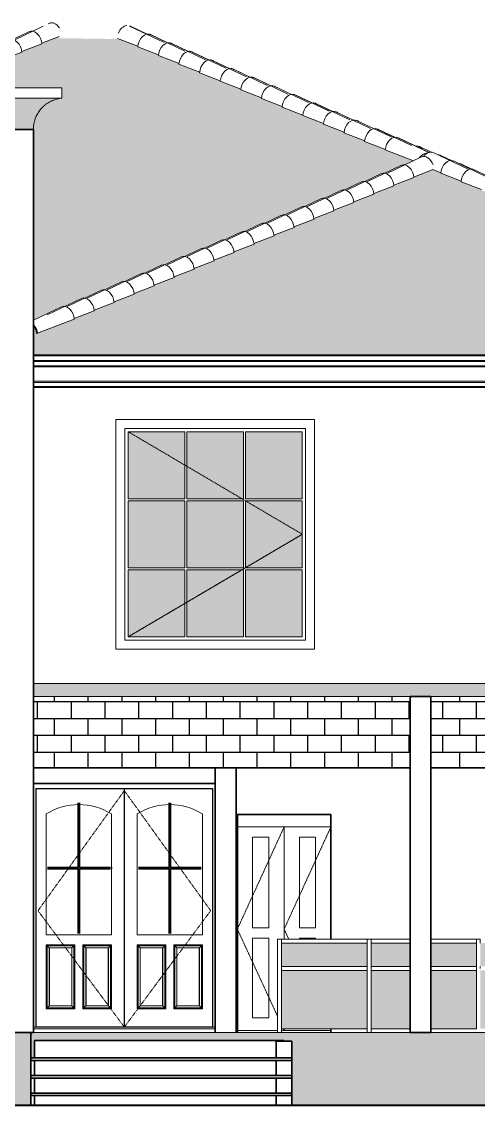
# Model space of a CAD drawing. Header units: inches. Extents: x 8351 to 42256, y 21052 to 33437.
# Drawn here: x 26492.3 to 26668, y 25233.8 to 25651.2 of the extents above; entities that cross this region are included whole.
import ezdxf

# ---------------------------------------------------------------- set-up
doc = ezdxf.new("R2010")
doc.units = ezdxf.units.IN
doc.header["$MEASUREMENT"] = 0
doc.linetypes.add('Dash 1_16_', pattern=[0.125, 0.0625, -0.0625])
for name, color, linetype, lineweight in [('A-COLS', 52, 'Continuous', 9), ('A-DOOR', 10, 'Continuous', 13), ('A-DOOR-FRAM', 31, 'Continuous', 20), ('A-FLOR', 192, 'Continuous', 13), ('A-GENM', 13, 'Continuous', 9), ('A-GLAZ', 160, 'Continuous', 13), ('A-GLAZ-CURT', 7, 'Continuous', 9), ('A-GLAZ-CWMG', 7, 'Continuous', 9), ('A-ROOF', 7, 'Continuous', 9), ('A-ROOF-OTLN', 7, 'Continuous', 9), ('A-WALL', 7, 'Continuous', 35), ('Q-CASE', 31, 'Continuous', 9)]:
    doc.layers.add(name, color=color, linetype=linetype, lineweight=lineweight)
pattern_1 = [(0, (25783.366, 22132.802), (0, 6.5), []), (90, (25783.366, 22132.802), (-13, 8e-16), [6.5, -6.5]), (90, (25789.866, 22132.802), (-13, 8e-16), [-6.5, 6.5])]
pattern_2 = [(0, (25783.366, 22132.802), (10.2, 4.8), [2.4, -2, 2.8, -1.2, 3.6, -1.6]), (0, (25785.766, 22133.002), (10.2, 4.8), [2, -7.6, 1.6, -2.4]), (0, (25790.566, 22132.502), (10.2, 4.8), [1.2, -12.4]), (90, (25783.366, 22132.802), (-3.4, 4.8), [4.6, -14.6]), (90, (25785.766, 22132.802), (-3.4, 4.8), [4.5, -14.7]), (90, (25787.766, 22132.802), (-3.4, 4.8), [4.2, -15]), (90, (25790.566, 22132.502), (-3.4, 4.8), [4.6, -14.6]), (90, (25791.766, 22132.502), (-3.4, 4.8), [4.6, -14.6]), (90, (25795.366, 22132.802), (-3.4, 4.8), [4.4, -14.8])]

# ---------------------------------------------------------------- blocks, each defined once
blk = doc.blocks.new('Door-Bifold_2-Panel_Classic_SlimFold_Dunbarton - 2_ - 0_ x 6_ - 8_-183969-West')
at = {"layer": 'A-DOOR', "linetype": 'Dash 1_16_', "lineweight": 9}
for p, q in [((-49.47, 79.25), (-67.47, 39.88)), ((-31.47, 79.25), (-49.47, 39.88)), ((-67.47, 39.88), (-51.97, 6.29)), ((-49.47, 39.88), (-47.68, 36)), ((-49.76, 1.5), (-49.47, 0.87)), ((-31.76, 1.5), (-31.47, 0.87))]:
    blk.add_line(p, q, dxfattribs=at)
at = {"layer": 'A-DOOR'}
for p, q in [((-49.47, 79.25), (-67.47, 79.25)), ((-61.59, 40.38), (-61.59, 75.25)), ((-61.59, 75.25), (-55.34, 75.25)), ((-55.34, 75.25), (-55.34, 40.38)), ((-31.47, 79.25), (-49.47, 79.25)), ((-49.47, 79.25), (-49.47, 36)), ((-49.47, 36), (-49.47, 79.25)), ((-43.59, 40.38), (-43.59, 75.25)), ((-43.59, 75.25), (-37.34, 75.25)), ((-37.34, 75.25), (-37.34, 40.38)), ((-55.34, 40.38), (-61.59, 40.38)), ((-37.34, 40.38), (-43.59, 40.38)), ((-61.59, 5.75), (-61.59, 36.38)), ((-61.59, 36.38), (-55.34, 36.38)), ((-55.34, 36.38), (-55.34, 5.75)), ((-43.59, 36), (-43.59, 36.38)), ((-43.59, 36.38), (-37.34, 36.38)), ((-37.34, 36.38), (-37.34, 36)), ((-55.34, 5.75), (-61.59, 5.75)), ((-67.47, 0.87), (-51.97, 0.87)), ((-50.47, 0.87), (-49.47, 0.87)), ((-49.47, 1.5), (-49.47, 0.87)), ((-49.47, 0.87), (-49.47, 1.5)), ((-49.47, 0.87), (-31.47, 0.87))]:
    blk.add_line(p, q, dxfattribs=at)
blk = doc.blocks.new('Casement 3x3 with Trim - 36_ x 48_ 6-168443-West')
at = {"layer": 'A-GLAZ', "lineweight": 9}
for p, q in [((110.28, 236.25), (33.78, 236.25)), ((33.78, 236.25), (33.78, 147.75)), ((110.28, 147.75), (110.28, 236.25)), ((37.28, 151.25), (37.28, 232.75)), ((37.28, 232.75), (106.78, 232.75)), ((38.53, 205.67), (38.53, 231.5)), ((38.53, 231.5), (60.36, 231.5)), ((60.36, 231.5), (60.36, 205.67)), ((61.11, 205.67), (61.11, 231.5)), ((61.11, 231.5), (82.95, 231.5)), ((82.95, 231.5), (82.95, 205.67)), ((83.7, 205.67), (83.7, 231.5)), ((83.7, 231.5), (105.53, 231.5)), ((105.53, 231.5), (105.53, 205.67)), ((106.78, 232.75), (106.78, 151.25)), ((60.36, 205.67), (38.53, 205.67)), ((38.53, 179.08), (38.53, 204.92)), ((38.53, 204.92), (60.36, 204.92)), ((60.36, 204.92), (60.36, 179.08)), ((82.95, 205.67), (61.11, 205.67)), ((61.11, 179.08), (61.11, 204.92)), ((61.11, 204.92), (82.95, 204.92)), ((82.95, 204.92), (82.95, 179.08)), ((105.53, 205.67), (83.7, 205.67)), ((83.7, 179.08), (83.7, 204.92)), ((83.7, 204.92), (105.53, 204.92)), ((105.53, 204.92), (105.53, 179.08)), ((60.36, 179.08), (38.53, 179.08)), ((38.53, 152.5), (38.53, 178.33)), ((38.53, 178.33), (60.36, 178.33)), ((60.36, 178.33), (60.36, 152.5)), ((82.95, 179.08), (61.11, 179.08)), ((61.11, 152.5), (61.11, 178.33)), ((61.11, 178.33), (82.95, 178.33)), ((82.95, 178.33), (82.95, 152.5)), ((105.53, 179.08), (83.7, 179.08)), ((83.7, 152.5), (83.7, 178.33)), ((83.7, 178.33), (105.53, 178.33)), ((105.53, 178.33), (105.53, 152.5)), ((106.78, 151.25), (37.28, 151.25)), ((60.36, 152.5), (38.53, 152.5)), ((82.95, 152.5), (61.11, 152.5)), ((105.53, 152.5), (83.7, 152.5)), ((33.78, 147.75), (110.28, 147.75))]:
    blk.add_line(p, q, dxfattribs=at)
at = {"layer": 'A-GLAZ', "linetype": 'Dash 1_16_', "lineweight": 9}
for p, q in [((105.53, 192), (38.53, 231.5)), ((105.53, 192), (38.53, 231.5)), ((38.53, 152.5), (105.53, 192)), ((105.53, 192), (38.53, 152.5))]:
    blk.add_line(p, q, dxfattribs=at)
blk = doc.blocks.new('System Panel - Glazed-V2-West')
at = {"layer": 'A-GLAZ-CURT'}
for p, q in [((-0.97, 24), (-15.97, 24)), ((-15.97, 24), (-15.97, 1.5)), ((24.53, 24), (7.03, 24)), ((24.53, 1.5), (24.53, 24)), ((-15.97, 1.5), (-0.97, 1.5)), ((7.03, 1.5), (24.53, 1.5))]:
    blk.add_line(p, q, dxfattribs=at)
blk = doc.blocks.new('System Panel - Glazed-177355-West')
at = {"layer": 'A-GLAZ-CURT'}
for p, q in [((-17.47, 24), (-50.47, 24)), ((-50.47, 24), (-50.47, 1.5)), ((-17.47, 1.5), (-17.47, 24)), ((-50.47, 1.5), (-17.47, 1.5))]:
    blk.add_line(p, q, dxfattribs=at)
blk = doc.blocks.new('System Panel - Glazed-V4-West')
at = {"layer": 'A-GLAZ-CURT'}
for p, q in [((-0.97, 34.5), (-15.97, 34.5)), ((-15.97, 34.5), (-15.97, 25.5)), ((24.53, 34.5), (7.03, 34.5)), ((24.53, 25.5), (24.53, 34.5)), ((-15.97, 25.5), (-0.97, 25.5)), ((7.03, 25.5), (24.53, 25.5))]:
    blk.add_line(p, q, dxfattribs=at)
blk = doc.blocks.new('System Panel - Glazed-177615-West')
at = {"layer": 'A-GLAZ-CURT'}
for p, q in [((-17.47, 34.5), (-50.47, 34.5)), ((-50.47, 34.5), (-50.47, 25.5)), ((-17.47, 25.5), (-17.47, 34.5)), ((-50.47, 25.5), (-17.47, 25.5))]:
    blk.add_line(p, q, dxfattribs=at)
blk = doc.blocks.new('Rectangular Mullion - 1_5_ x 2_5_ rectangular-177610-West')
at = {"layer": 'A-GLAZ-CWMG'}
for p, q in [((-50.47, 34.5), (-50.47, 36)), ((-17.47, 36), (-50.47, 36)), ((-17.47, 36), (-17.47, 34.5))]:
    blk.add_line(p, q, dxfattribs=at)
blk = doc.blocks.new('Rectangular Mullion - 1_5_ x 2_5_ rectangular-177537-West')
at = {"layer": 'A-GLAZ-CWMG'}
for p, q in [((-51.97, 24.75), (-51.97, 0)), ((-50.47, 24.75), (-50.47, 24)), ((-50.47, 1.5), (-50.47, 0))]:
    blk.add_line(p, q, dxfattribs=at)
blk = doc.blocks.new('Rectangular Mullion - 1_5_ x 2_5_ rectangular-V6-West')
at = {"layer": 'A-GLAZ-CWMG'}
for p, q in [((-15.97, 34.5), (-15.97, 36)), ((-0.97, 36), (-15.97, 36)), ((24.53, 36), (7.03, 36)), ((24.53, 36), (24.53, 34.5))]:
    blk.add_line(p, q, dxfattribs=at)
blk = doc.blocks.new('Rectangular Mullion - 1_5_ x 2_5_ rectangular-177540-West')
at = {"layer": 'A-GLAZ-CWMG'}
for p, q in [((-51.97, 36), (-50.47, 36)), ((-51.97, 36), (-51.97, 24.75)), ((-50.47, 36), (-50.47, 34.5)), ((-50.47, 25.5), (-50.47, 24.75))]:
    blk.add_line(p, q, dxfattribs=at)
blk = doc.blocks.new('Rectangular Mullion - 1_5_ x 2_5_ rectangular-177347-West')
at = {"layer": 'A-GLAZ-CWMG'}
for p, q in [((110.03, 24), (110.03, 25.5)), ((150.53, 25.5), (150.53, 24))]:
    blk.add_line(p, q, dxfattribs=at)
blk = doc.blocks.new('Rectangular Mullion - 1_5_ x 2_5_ rectangular-177348-West')
at = {"layer": 'A-GLAZ-CWMG'}
for p, q in [((-50.47, 24), (-50.47, 25.5)), ((-17.47, 25.5), (-17.47, 24))]:
    blk.add_line(p, q, dxfattribs=at)
blk = doc.blocks.new('Rectangular Mullion - 1_5_ x 2_5_ rectangular-177524-West')
at = {"layer": 'A-GLAZ-CWMG'}
for p, q in [((-17.47, 24.75), (-17.47, 24)), ((-15.97, 24.75), (-15.97, 24)), ((-17.47, 1.5), (-17.47, 0)), ((-15.97, 1.5), (-15.97, 0))]:
    blk.add_line(p, q, dxfattribs=at)
blk = doc.blocks.new('Rectangular Mullion - 1_5_ x 2_5_ rectangular-177525-West')
at = {"layer": 'A-GLAZ-CWMG'}
for p, q in [((108.53, 36), (110.03, 36)), ((108.53, 36), (108.53, 34.5)), ((110.03, 36), (110.03, 34.5)), ((108.53, 25.5), (108.53, 24.75)), ((110.03, 25.5), (110.03, 24.75))]:
    blk.add_line(p, q, dxfattribs=at)
blk = doc.blocks.new('RoofCap_Boral_HighProfileClayTiles - Type as Specified in 07 32 00-195525-West')
at = {"layer": 'A-GENM'}
for p, q in [((-108.9, 387.83), (-102.22, 384.64)), ((-100.93, 384.51), (-94.27, 381.33)), ((-92.97, 381.2), (-86.33, 378.02)), ((-85.01, 377.88), (-78.39, 374.72)), ((-77.04, 374.56), (-70.45, 371.41)), ((-69.08, 371.24), (-62.51, 368.1)), ((-61.12, 367.92), (-54.57, 364.79)), ((-53.16, 364.61), (-46.62, 361.48)), ((-45.19, 361.29), (-38.68, 358.18)), ((-37.23, 357.97), (-30.74, 354.87)), ((-29.27, 354.65), (-22.8, 351.56)), ((-21.3, 351.33), (-14.86, 348.25)), ((-13.34, 348.02), (-6.91, 344.95)), ((-5.38, 344.7), (6.32, 339.11)), ((2.59, 341.38), (7.16, 339.19)), ((10.55, 338.06), (15, 335.94)), ((18.51, 334.74), (22.83, 332.68))]:
    blk.add_line(p, q, dxfattribs=at)
for centre, start_param, end_param in [((-102.66, 380.63), 6.08981, 6.637266), ((-94.7, 377.31), 6.088624, 6.621325), ((-86.73, 374), 6.087438, 6.605384), ((-78.77, 370.68), 6.086253, 6.589443), ((-70.81, 367.36), 6.085067, 6.573502), ((-62.84, 364.04), 6.083881, 6.554907), ((-54.88, 360.72), 6.082695, 6.537222), ((-46.92, 357.41), 6.081509, 6.525678), ((-38.96, 354.09), 6.080324, 6.509737), ((-30.99, 350.77), 6.079138, 6.493796), ((-23.03, 347.45), 6.077952, 6.477855), ((-15.07, 344.13), 6.077136, 6.433199), ((-7.1, 340.82), 6.07558, 6.43645), ((0.86, 337.5), 5.752114, 6.70109), ((8.82, 334.18), 5.912608, 6.580261), ((16.79, 330.86), 5.906738, 6.586629)]:
    blk.add_ellipse(centre, major_axis=(1.63, 3.92), ratio=0.67828, start_param=start_param, end_param=end_param, dxfattribs=at)
blk = doc.blocks.new('RoofCap_Boral_HighProfileClayTiles - Type as Specified in 07 32 00-195781-West')
at = {"layer": 'A-GENM'}
for p, q in [((-95.66, 381.45), (-108.92, 387.79)), ((-87.72, 378.14), (-100.98, 384.48)), ((-105.78, 379.98), (-113.56, 382.98)), ((-79.78, 374.83), (-93.04, 381.17)), ((-97.84, 376.67), (-105.82, 379.75)), ((-89.9, 373.36), (-97.88, 376.44)), ((-71.84, 371.53), (-85.1, 377.86)), ((-81.96, 370.05), (-89.94, 373.14)), ((-63.9, 368.22), (-77.16, 374.55)), ((-74.02, 366.74), (-82, 369.83)), ((-55.96, 364.91), (-69.22, 371.25)), ((-48.02, 361.6), (-61.28, 367.94)), ((-66.08, 363.43), (-74.06, 366.52)), ((-58.14, 360.13), (-66.12, 363.21)), ((-40.08, 358.29), (-53.34, 364.63)), ((-50.2, 356.82), (-58.18, 359.9)), ((-32.14, 354.98), (-45.4, 361.32)), ((-42.26, 353.51), (-50.24, 356.59)), ((-24.2, 351.68), (-37.46, 358.01)), ((-34.32, 350.2), (-42.3, 353.29)), ((-16.26, 348.37), (-29.52, 354.7)), ((-8.32, 345.06), (-21.58, 351.4)), ((-26.38, 346.89), (-34.36, 349.98)), ((-18.44, 343.58), (-26.42, 346.67)), ((-0.38, 341.75), (-13.64, 348.09)), ((-10.5, 340.28), (-18.48, 343.36)), ((6.23, 339.08), (-5.7, 344.78)), ((0.33, 335.85), (-10.54, 340.05))]:
    blk.add_line(p, q, dxfattribs=at)
for centre, start_param, end_param in [((-110.64, 383.91), 0.354607, 1.553605), ((-102.7, 380.6), 6.215489, 8.338159), ((-94.76, 377.29), 6.215489, 8.338159), ((-86.82, 373.98), 6.215489, 8.338159), ((-78.88, 370.67), 6.215489, 8.338159), ((-70.94, 367.36), 6.215489, 8.338159), ((-63, 364.06), 6.215489, 8.338159), ((-55.06, 360.75), 6.215489, 8.338159), ((-47.12, 357.44), 6.215489, 8.338159), ((-39.18, 354.13), 6.215489, 8.338159), ((-31.24, 350.82), 6.215489, 8.338159), ((-23.3, 347.51), 6.215489, 8.338159), ((-15.36, 344.21), 6.215489, 8.338159), ((-7.42, 340.9), 6.215489, 8.338159)]:
    blk.add_ellipse(centre, major_axis=(1.63, 3.92), ratio=0.67828, start_param=start_param, end_param=end_param, dxfattribs=at)
blk = doc.blocks.new('RoofCap_Boral_HighProfileClayTiles - Type as Specified in 07 32 00-196669-West')
at = {"layer": 'A-GENM'}
for p, q in [((-139.83, 388.87), (-140.2, 388.69)), ((-147.53, 385.65), (-160.8, 379.32)), ((-142.18, 387.74), (-153.09, 382.53)), ((-142.69, 380.93), (-150.44, 377.93)), ((-135.99, 383.75), (-142.73, 381.14)), ((-150.4, 377.71), (-158.15, 374.72))]:
    blk.add_line(p, q, dxfattribs=at)
for centre, start_param in [((-138.1, 384.98), 4.982069), ((-145.81, 381.77), 4.228212), ((-153.52, 378.56), 4.228212)]:
    blk.add_ellipse(centre, major_axis=(-1.63, 3.92), ratio=0.67828, start_param=start_param, end_param=6.350888, dxfattribs=at)
blk = doc.blocks.new('ExtDbl _9_ - 1510 x 2110mm-190861-West')
at = {"layer": 'A-DOOR', "lineweight": 9}
for p, q in [((-111.03, 93.97), (-144.94, 93.97)), ((-144.94, 93.97), (-144.94, 2.3)), ((-111.03, 2.3), (-111.03, 93.97)), ((-77, 93.97), (-110.91, 93.97)), ((-110.91, 93.97), (-110.91, 2.3)), ((-77, 2.3), (-77, 93.97)), ((-128.87, 63.79), (-128.87, 88.57)), ((-128.48, 38.21), (-128.48, 88.58)), ((-128.08, 88.57), (-128.08, 63.79)), ((-93.85, 63.79), (-93.85, 88.58)), ((-93.46, 88.58), (-93.46, 38.21)), ((-93.07, 88.58), (-93.07, 63.79)), ((-141, 37.74), (-141, 84.28)), ((-115.95, 84.28), (-115.95, 37.74)), ((-105.99, 37.74), (-105.99, 84.28)), ((-80.93, 84.28), (-80.93, 37.74)), ((-140.53, 63.79), (-128.87, 63.79)), ((-115.48, 63.39), (-140.53, 63.39)), ((-115.48, 63.39), (-140.53, 63.39)), ((-128.87, 63), (-140.53, 63)), ((-128.87, 38.21), (-128.87, 63)), ((-128.08, 63.79), (-116.42, 63.79)), ((-128.08, 63), (-128.08, 38.21)), ((-116.42, 63), (-128.08, 63)), ((-105.52, 63.79), (-93.85, 63.79)), ((-105.52, 63.39), (-81.41, 63.39)), ((-93.85, 63), (-105.52, 63)), ((-93.85, 38.21), (-93.85, 63)), ((-93.07, 63.79), (-81.41, 63.79)), ((-93.07, 63), (-93.07, 38.21)), ((-81.41, 63), (-93.07, 63)), ((-115.95, 37.74), (-141, 37.74)), ((-80.93, 37.74), (-105.99, 37.74)), ((-141, 33.8), (-141, 9.19)), ((-130.05, 33.8), (-141, 33.8)), ((-141, 9.19), (-141, 33.8)), ((-141, 33.8), (-130.05, 33.8)), ((-141, 33.8), (-140.89, 33.68)), ((-140.89, 33.68), (-130.17, 33.68)), ((-140.89, 9.31), (-140.89, 33.68)), ((-140.69, 33.48), (-139.9, 32.7)), ((-140.69, 33.48), (-140.69, 9.51)), ((-130.37, 33.48), (-140.69, 33.48)), ((-130.37, 33.48), (-131.15, 32.7)), ((-130.37, 9.51), (-130.37, 33.48)), ((-130.05, 33.8), (-130.17, 33.68)), ((-130.17, 33.68), (-130.17, 9.31)), ((-130.05, 9.19), (-130.05, 33.8)), ((-130.05, 33.8), (-130.05, 9.19)), ((-126.9, 33.8), (-126.9, 9.19)), ((-115.95, 33.8), (-126.9, 33.8)), ((-126.9, 9.19), (-126.9, 33.8)), ((-126.9, 33.8), (-115.95, 33.8)), ((-126.9, 33.8), (-126.78, 33.68)), ((-126.78, 33.68), (-116.07, 33.68)), ((-126.78, 9.31), (-126.78, 33.68)), ((-126.59, 33.48), (-125.8, 32.7)), ((-126.59, 33.48), (-126.59, 9.51)), ((-116.26, 33.48), (-126.59, 33.48)), ((-116.26, 33.48), (-117.05, 32.7)), ((-116.26, 9.51), (-116.26, 33.48)), ((-115.95, 33.8), (-116.07, 33.68)), ((-116.07, 33.68), (-116.07, 9.31)), ((-115.95, 9.19), (-115.95, 33.8)), ((-115.95, 33.8), (-115.95, 9.19)), ((-105.99, 33.8), (-105.99, 9.19)), ((-95.04, 33.8), (-105.99, 33.8)), ((-105.99, 9.19), (-105.99, 33.8)), ((-105.99, 33.8), (-95.04, 33.8)), ((-105.99, 33.8), (-105.87, 33.68)), ((-105.87, 33.68), (-95.15, 33.68)), ((-105.87, 9.31), (-105.87, 33.68)), ((-105.67, 33.48), (-104.89, 32.7)), ((-105.67, 33.48), (-105.67, 9.51)), ((-95.35, 33.48), (-105.67, 33.48)), ((-95.35, 33.48), (-96.14, 32.7)), ((-95.35, 9.51), (-95.35, 33.48)), ((-95.04, 33.8), (-95.15, 33.68)), ((-95.15, 33.68), (-95.15, 9.31)), ((-95.04, 9.19), (-95.04, 33.8)), ((-95.04, 33.8), (-95.04, 9.19)), ((-91.89, 9.19), (-91.89, 33.8)), ((-91.89, 33.8), (-80.93, 33.8)), ((-91.89, 9.19), (-91.89, 33.8)), ((-91.89, 33.8), (-80.93, 33.8)), ((-91.89, 33.8), (-91.77, 33.68)), ((-91.77, 33.68), (-81.05, 33.68)), ((-91.77, 9.31), (-91.77, 33.68)), ((-91.57, 33.48), (-90.78, 32.7)), ((-91.57, 33.48), (-91.57, 9.51)), ((-81.25, 33.48), (-91.57, 33.48)), ((-81.25, 33.48), (-82.04, 32.7)), ((-81.25, 9.51), (-81.25, 33.48)), ((-80.93, 33.8), (-81.05, 33.68)), ((-81.05, 33.68), (-81.05, 9.31)), ((-80.93, 33.8), (-80.93, 9.19)), ((-80.93, 33.8), (-80.93, 9.19)), ((-139.9, 32.7), (-131.15, 32.7)), ((-139.9, 10.3), (-139.9, 32.7)), ((-131.23, 32.62), (-139.82, 32.62)), ((-139.82, 32.62), (-139.82, 10.37)), ((-131.23, 10.37), (-131.23, 32.62)), ((-131.15, 32.7), (-131.15, 10.3)), ((-125.8, 32.7), (-117.05, 32.7)), ((-125.8, 10.3), (-125.8, 32.7)), ((-117.13, 32.62), (-125.72, 32.62)), ((-125.72, 32.62), (-125.72, 10.37)), ((-117.13, 10.37), (-117.13, 32.62)), ((-117.05, 32.7), (-117.05, 10.3)), ((-104.89, 32.7), (-96.14, 32.7)), ((-104.89, 10.3), (-104.89, 32.7)), ((-96.22, 32.62), (-104.81, 32.62)), ((-104.81, 32.62), (-104.81, 10.37)), ((-96.22, 10.37), (-96.22, 32.62)), ((-96.14, 32.7), (-96.14, 10.3)), ((-90.78, 32.7), (-82.04, 32.7)), ((-90.78, 10.3), (-90.78, 32.7)), ((-82.11, 32.62), (-90.7, 32.62)), ((-90.7, 32.62), (-90.7, 10.37)), ((-82.11, 10.37), (-82.11, 32.62)), ((-82.04, 32.7), (-82.04, 10.3)), ((-141, 9.19), (-140.89, 9.31)), ((-141, 9.19), (-130.05, 9.19)), ((-130.05, 9.19), (-141, 9.19)), ((-140.89, 9.31), (-130.17, 9.31)), ((-140.69, 9.51), (-139.9, 10.3)), ((-140.69, 9.51), (-130.37, 9.51)), ((-139.9, 10.3), (-131.15, 10.3)), ((-139.82, 10.37), (-131.23, 10.37)), ((-131.15, 10.3), (-130.37, 9.51)), ((-130.17, 9.31), (-130.05, 9.19)), ((-126.9, 9.19), (-126.78, 9.31)), ((-126.9, 9.19), (-115.95, 9.19)), ((-115.95, 9.19), (-126.9, 9.19)), ((-126.78, 9.31), (-116.07, 9.31)), ((-126.59, 9.51), (-125.8, 10.3)), ((-126.59, 9.51), (-116.26, 9.51)), ((-125.8, 10.3), (-117.05, 10.3)), ((-125.72, 10.37), (-117.13, 10.37)), ((-117.05, 10.3), (-116.26, 9.51)), ((-116.07, 9.31), (-115.95, 9.19)), ((-105.99, 9.19), (-105.87, 9.31)), ((-105.99, 9.19), (-95.04, 9.19)), ((-95.04, 9.19), (-105.99, 9.19)), ((-105.87, 9.31), (-95.15, 9.31)), ((-105.67, 9.51), (-104.89, 10.3)), ((-105.67, 9.51), (-95.35, 9.51)), ((-104.89, 10.3), (-96.14, 10.3)), ((-104.81, 10.37), (-96.22, 10.37)), ((-96.14, 10.3), (-95.35, 9.51)), ((-95.15, 9.31), (-95.04, 9.19)), ((-91.89, 9.19), (-91.77, 9.31)), ((-80.93, 9.19), (-91.89, 9.19)), ((-80.93, 9.19), (-91.89, 9.19)), ((-91.77, 9.31), (-81.05, 9.31)), ((-91.57, 9.51), (-90.78, 10.3)), ((-91.57, 9.51), (-81.25, 9.51)), ((-90.78, 10.3), (-82.04, 10.3)), ((-90.7, 10.37), (-82.11, 10.37)), ((-82.04, 10.3), (-81.25, 9.51)), ((-81.05, 9.31), (-80.93, 9.19)), ((-145.97, 2.15), (-75.97, 2.15)), ((-144.94, 2.3), (-111.03, 2.3)), ((-110.91, 2.3), (-77, 2.3))]:
    blk.add_line(p, q, dxfattribs=at)
at = {"layer": 'A-DOOR', "linetype": 'Dash 1_16_', "lineweight": 9}
for p, q in [((-110.97, 93.22), (-144.19, 46.99)), ((-77.74, 46.99), (-110.97, 93.22)), ((-110.97, 2.15), (-144.19, 46.99)), ((-110.97, 2.15), (-77.74, 46.99))]:
    blk.add_line(p, q, dxfattribs=at)
at = {"layer": 'A-DOOR', "lineweight": 9}
for centre, radius, start, end in [((-128.48, 64.24), 23.63, 57.9816, 122.0184), ((-93.46, 64.26), 23.61, 57.9607, 122.0393)]:
    blk.add_arc(centre, radius, start, end, dxfattribs=at)
at = {"layer": 'A-DOOR-FRAM'}
for p, q in [((-145.06, 2.15), (-145.06, 94.09)), ((-145.06, 94.09), (-76.88, 94.09)), ((-144.94, 2.15), (-144.94, 93.97)), ((-144.94, 93.97), (-76.88, 93.97)), ((-111.03, 93.22), (-110.91, 93.22)), ((-110.97, 93.97), (-110.97, 2.15)), ((-76.88, 94.09), (-76.88, 2.15)), ((-76.88, 93.97), (-76.88, 2.15)), ((-145.97, 2.15), (-145.06, 2.15)), ((-145.97, 1.52), (-75.97, 1.52)), ((-76.88, 2.15), (-144.94, 2.15)), ((-144.19, 2.15), (-144.19, 2.3)), ((-77.74, 2.3), (-77.74, 2.15)), ((-75.97, 2.15), (-76.88, 2.15))]:
    blk.add_line(p, q, dxfattribs=at)
blk = doc.blocks.new('RoofCap_Boral_HighProfileClayTiles - Type as Specified in 07 32 00-196177-West')
at = {"layer": 'A-GENM'}
for p, q in [((21.13, 332.73), (7.87, 339.06)), ((28.94, 329.47), (15.68, 335.81)), ((10.87, 331.3), (7.83, 332.48)), ((18.68, 328.05), (10.83, 331.08)), ((36.74, 326.22), (23.48, 332.56)), ((26.49, 324.8), (18.64, 327.83))]:
    blk.add_line(p, q, dxfattribs=at)
for centre, end_param in [((6.14, 335.18), 7.517648), ((13.95, 331.93), 8.338159), ((21.76, 328.67), 8.338159)]:
    blk.add_ellipse(centre, major_axis=(1.63, 3.92), ratio=0.67828, start_param=6.215489, end_param=end_param, dxfattribs=at)
blk = doc.blocks.new('RoofCap_Boral_HighProfileClayTiles - Type as Specified in 07 32 00-196235-West')
at = {"layer": 'A-GENM'}
for radius, start, end in [(4.25, 96.3694, 147.7085), (3.5, 122.6836, 126.5149)]:
    blk.add_arc((6.14, 334.71), radius, start, end, dxfattribs=at)
blk = doc.blocks.new('RoofCap_Boral_HighProfileClayTiles - Type as Specified in 07 32 00-198988-West')
at = {"layer": 'A-GENM'}
for p, q in [((-4.33, 334.14), (-17.59, 327.81)), ((3.36, 337.35), (-9.9, 331.01)), ((-12.03, 330.94), (-25.29, 324.6)), ((7.83, 332.48), (0.47, 329.63)), ((-19.72, 327.73), (-32.98, 321.39)), ((-7.18, 326.21), (-14.92, 323.22)), ((0.51, 329.42), (-7.22, 326.43)), ((-27.41, 324.53), (-40.67, 318.19)), ((-14.88, 323), (-22.61, 320.02)), ((-42.8, 318.11), (-56.06, 311.78)), ((-35.11, 321.32), (-48.37, 314.98)), ((-22.57, 319.8), (-30.3, 316.81)), ((-50.5, 314.91), (-63.76, 308.57)), ((-37.96, 313.39), (-45.69, 310.4)), ((-30.27, 316.59), (-38, 313.6)), ((-58.19, 311.7), (-71.45, 305.37)), ((-45.65, 310.18), (-53.39, 307.19)), ((-73.58, 305.29), (-86.84, 298.95)), ((-65.88, 308.5), (-79.14, 302.16)), ((-53.35, 306.98), (-61.08, 303.99)), ((-81.27, 302.09), (-94.53, 295.75)), ((-61.04, 303.77), (-68.77, 300.78)), ((-88.97, 298.88), (-102.23, 292.54)), ((-76.43, 297.36), (-84.16, 294.37)), ((-68.74, 300.56), (-76.47, 297.57)), ((-104.35, 292.47), (-117.61, 286.13)), ((-96.66, 295.67), (-109.92, 289.34)), ((-84.12, 294.15), (-91.86, 291.16)), ((-112.05, 289.26), (-125.31, 282.92)), ((-91.82, 290.95), (-99.55, 287.96)), ((-119.74, 286.06), (-133, 279.72)), ((-107.21, 284.53), (-114.94, 281.55)), ((-99.51, 287.74), (-107.24, 284.75)), ((-127.43, 282.85), (-140.7, 276.51)), ((-114.9, 281.33), (-122.63, 278.34)), ((-135.13, 279.64), (-145.97, 274.46)), ((-122.59, 278.12), (-130.33, 275.13)), ((-130.29, 274.92), (-144.4, 269.46)), ((-144.76, 269.33), (-144.4, 269.46))]:
    blk.add_line(p, q, dxfattribs=at)
for centre, major_axis, start_param, end_param in [((-2.61, 330.26), (-1.63, 3.92), 4.228212, 6.350888), ((5.09, 333.47), (-1.63, 3.92), 4.64996, 6.341656), ((-10.3, 327.05), (-1.63, 3.92), 4.228212, 6.350888), ((-17.99, 323.85), (-1.63, 3.92), 4.228212, 6.350888), ((-33.38, 317.44), (-1.63, 3.92), 4.228212, 6.350888), ((-25.69, 320.64), (-1.63, 3.92), 4.228212, 6.350888), ((-41.08, 314.23), (-1.63, 3.92), 4.228212, 6.350888), ((-48.77, 311.03), (-1.63, 3.92), 4.228212, 6.350888), ((-64.16, 304.61), (-1.63, 3.92), 4.228212, 6.350888), ((-56.46, 307.82), (-1.63, 3.92), 4.228212, 6.350888), ((-71.85, 301.41), (-1.63, 3.92), 4.228212, 6.350888), ((-79.55, 298.2), (-1.63, 3.92), 4.228212, 6.350888), ((-87.24, 295), (-1.63, 3.92), 4.228212, 6.350888), ((-102.63, 288.59), (-1.63, 3.92), 4.228212, 6.350888), ((-94.93, 291.79), (-1.63, 3.92), 4.228212, 6.350888), ((-110.32, 285.38), (-1.63, 3.92), 4.228212, 6.350888), ((-118.02, 282.17), (-1.63, 3.92), 4.228212, 6.350888), ((-133.4, 275.76), (-1.63, 3.92), 4.228212, 6.350888), ((-125.71, 278.97), (-1.63, 3.92), 4.228212, 6.350888), ((-146.97, 270.11), (-1.35, 3.23), 4.24221, 5.330301), ((-146.97, 270.11), (-1.15, 2.77), 4.161522, 5.253734)]:
    blk.add_ellipse(centre, major_axis=major_axis, ratio=0.67828, start_param=start_param, end_param=end_param, dxfattribs=at)

msp = doc.modelspace()

# ---------------------------------------------------------------- hatches: boundary and pattern name
at = {"transparency": 33554544}
h = msp.add_hatch(dxfattribs=at)
h.set_pattern_fill('AR-RSHKE', scale=0.4, style=0)
h.set_pattern_definition(pattern_2)
h.paths.add_polyline_path([(26496.76, 25533.09), (26497.28, 25533.31), (26496.76, 25533.93), (26496.76, 25533.1)], flags=0)
h.paths.add_polyline_path([(26410.76, 25533.5), (26410.76, 25535.43), (26410.44, 25535.55), (26410.36, 25535.49), (26409.65, 25534.48), (26409.47, 25534.04), (26409.65, 25533.97)], flags=0)
h.paths.add_polyline_path([(26496.76, 25536.18), (26504.22, 25539.74), (26507.23, 25541.2), (26507.82, 25541.49), (26509.11, 25541.63), (26514.92, 25544.4), (26515.52, 25544.69), (26516.8, 25544.84), (26522.62, 25547.61), (26523.21, 25547.9), (26524.5, 25548.04), (26530.31, 25550.82), (26530.9, 25551.11), (26532.19, 25551.25), (26537.9, 25553.97), (26538.6, 25554.31), (26539.75, 25554.39), (26545.7, 25557.23), (26546.29, 25557.52), (26547.58, 25557.66), (26553.39, 25560.43), (26553.99, 25560.72), (26555.27, 25560.86), (26561.09, 25563.64), (26561.68, 25563.93), (26562.97, 25564.07), (26568.78, 25566.85), (26569.37, 25567.13), (26570.66, 25567.28), (26576.58, 25570.1), (26577.07, 25570.34), (26578.35, 25570.48), (26584.17, 25573.26), (26584.76, 25573.55), (26586.05, 25573.69), (26591.86, 25576.46), (26592.45, 25576.75), (26593.74, 25576.89), (26599.55, 25579.67), (26600.15, 25579.96), (26601.44, 25580.1), (26607.25, 25582.87), (26607.84, 25583.16), (26609.13, 25583.31), (26614.94, 25586.08), (26615.54, 25586.37), (26616.82, 25586.51), (26622.64, 25589.29), (26623.23, 25589.57), (26624.38, 25589.65), (26630.33, 25592.49), (26630.92, 25592.78), (26632.21, 25592.92), (26638.02, 25595.7), (26638.62, 25595.99), (26639.77, 25596.07), (26643.05, 25597.61), (26632.19, 25601.81), (26632.19, 25602.04), (26624.25, 25605.11), (26624.25, 25605.35), (26616.31, 25608.42), (26616.31, 25608.66), (26608.37, 25611.73), (26608.37, 25611.97), (26600.43, 25615.04), (26600.43, 25615.28), (26592.49, 25618.35), (26592.49, 25618.59), (26584.55, 25621.66), (26584.55, 25621.89), (26576.61, 25624.96), (26576.61, 25625.2), (26568.67, 25628.27), (26568.67, 25628.51), (26560.73, 25631.58), (26560.73, 25631.82), (26552.79, 25634.89), (26552.79, 25635.13), (26544.85, 25638.2), (26544.85, 25638.44), (26536.91, 25641.51), (26536.91, 25641.74), (26529.36, 25644.66), (26526.73, 25644.66), (26526.73, 25644.58), (26506.73, 25644.87), (26506.73, 25645.5), (26499.99, 25642.9), (26500.03, 25642.68), (26492.29, 25639.68), (26492.32, 25639.47), (26484.58, 25636.47), (26484.62, 25636.26), (26476.87, 25633.26), (26476.91, 25633.04), (26469.16, 25630.05), (26469.2, 25629.83), (26461.45, 25626.84), (26461.49, 25626.62), (26459.25, 25625.75), (26507.76, 25625.75), (26507.76, 25621.75), (26505.8, 25621.42), (26503.93, 25620.77), (26502.19, 25619.82), (26500.62, 25618.6), (26499.28, 25617.13), (26498.2, 25615.47), (26497.41, 25613.65), (26496.92, 25611.73), (26496.76, 25609.75), (26496.76, 25536.33)], flags=0)
h.paths.add_polyline_path([(26410.76, 25537.86), (26410.76, 25605.62), (26407.5, 25604.36), (26407.54, 25604.14), (26399.79, 25601.15), (26399.83, 25600.93), (26392.09, 25597.93), (26392.12, 25597.72), (26384.38, 25594.72), (26384.42, 25594.51), (26376.67, 25591.51), (26376.71, 25591.29), (26368.96, 25588.3), (26369, 25588.08), (26361.25, 25585.09), (26361.29, 25584.87), (26353.55, 25581.88), (26353.59, 25581.66), (26345.84, 25578.67), (26345.88, 25578.45), (26338.13, 25575.45), (26338.17, 25575.24), (26328.91, 25571.66), (26336.74, 25568.85), (26337.59, 25568.28), (26337.74, 25568.05), (26344.39, 25565.67), (26345.24, 25565.09), (26345.39, 25564.86), (26352.05, 25562.48), (26352.9, 25561.9), (26353.04, 25561.67), (26359.7, 25559.29), (26360.55, 25558.71), (26360.69, 25558.48), (26367.35, 25556.1), (26368.2, 25555.53), (26368.34, 25555.3), (26375, 25552.91), (26375.85, 25552.34), (26375.99, 25552.11), (26382.65, 25549.73), (26383.5, 25549.15), (26383.65, 25548.92), (26390.3, 25546.54), (26391.15, 25545.96), (26391.3, 25545.73), (26397.95, 25543.35), (26398.81, 25542.77), (26398.95, 25542.54), (26405.61, 25540.16), (26406.46, 25539.59), (26406.6, 25539.35), (26410.75, 25537.86)], flags=0)
at = {"lineweight": -2, "transparency": 33554671}
h = msp.add_hatch(color=7, dxfattribs=at)
edge = h.paths.add_edge_path()
edge.add_spline(control_points=[(26496.76, 25609.75), (26496.76, 25610.25), (26496.82, 25611.24), (26497.19, 25613.2), (26497.85, 25614.91), (26498.7, 25616.33), (26499.27, 25617.14), (26499.91, 25617.9), (26500.5, 25618.49), (26500.99, 25618.93), (26501.38, 25619.24), (26501.77, 25619.54), (26502.18, 25619.82), (26502.6, 25620.09), (26503.18, 25620.41), (26503.77, 25620.71), (26504.38, 25620.96), (26505.01, 25621.19), (26505.8, 25621.43), (26506.77, 25621.64), (26507.43, 25621.72), (26507.76, 25621.75)], knot_values=[-1, -1, -1, -1, -0.916667, -0.833333, -0.666667, -0.611111, -0.555556, -0.5, -0.444444, -0.416667, -0.388889, -0.361111, -0.333333, -0.305556, -0.277778, -0.222222, -0.194444, -0.166667, -0.111111, -0.055556, 0, 0, 0, 0], degree=3, periodic=0)
edge.add_line((26507.76, 25621.75), (26399.76, 25621.75))
edge.add_spline(control_points=[(26399.76, 25621.75), (26400.09, 25621.72), (26400.75, 25621.64), (26401.71, 25621.43), (26402.51, 25621.19), (26403.13, 25620.96), (26403.59, 25620.77), (26404.04, 25620.56), (26404.48, 25620.33), (26404.91, 25620.09), (26405.47, 25619.73), (26406.14, 25619.25), (26407.15, 25618.39), (26408.27, 25617.17), (26409.54, 25615.22), (26410.51, 25612.73), (26410.76, 25610.75), (26410.76, 25609.75)], knot_values=[0, 0, 0, 0, 0.055556, 0.111111, 0.166667, 0.194444, 0.222222, 0.25, 0.277778, 0.305556, 0.333333, 0.388889, 0.444444, 0.555556, 0.666667, 0.833333, 1, 1, 1, 1], degree=3, periodic=0)
edge.add_line((26410.76, 25609.75), (26418.76, 25609.75))
edge.add_line((26418.76, 25609.75), (26488.76, 25609.75))
edge.add_line((26488.76, 25609.75), (26496.76, 25609.75))
at = {"transparency": 33554544}
h = msp.add_hatch(dxfattribs=at)
h.set_pattern_fill('AR-RSHKE', scale=0.4, style=0)
h.set_pattern_definition(pattern_2)
h.paths.add_polyline_path([(26496.76, 25522.67), (26822.91, 25522.67), (26809.71, 25527.77), (26809.71, 25528.01), (26801.9, 25531.03), (26801.9, 25531.26), (26794.09, 25534.28), (26794.09, 25534.52), (26786.29, 25537.53), (26786.29, 25537.77), (26778.48, 25540.79), (26778.48, 25541.02), (26770.67, 25544.04), (26770.67, 25544.27), (26762.86, 25547.29), (26762.86, 25547.53), (26755.06, 25550.55), (26755.06, 25550.78), (26747.25, 25553.8), (26747.25, 25554.03), (26739.44, 25557.05), (26739.44, 25557.29), (26731.63, 25560.3), (26731.63, 25560.54), (26723.83, 25563.56), (26723.83, 25563.79), (26716.02, 25566.81), (26716.02, 25567.05), (26708.21, 25570.06), (26708.21, 25570.3), (26700.4, 25573.32), (26700.4, 25573.55), (26692.6, 25576.57), (26692.6, 25576.81), (26684.79, 25579.82), (26684.79, 25580.06), (26676.98, 25583.08), (26676.98, 25583.31), (26669.17, 25586.33), (26669.17, 25586.56), (26661.37, 25589.58), (26661.37, 25589.82), (26653.56, 25592.84), (26653.56, 25593.07), (26650.56, 25594.23), (26643.2, 25591.39), (26643.23, 25591.17), (26635.5, 25588.18), (26635.54, 25587.96), (26627.81, 25584.97), (26627.85, 25584.76), (26620.11, 25581.77), (26620.15, 25581.55), (26612.42, 25578.56), (26612.46, 25578.35), (26604.73, 25575.36), (26604.77, 25575.14), (26597.03, 25572.15), (26597.07, 25571.93), (26589.34, 25568.94), (26589.38, 25568.73), (26581.65, 25565.74), (26581.68, 25565.52), (26573.95, 25562.53), (26573.99, 25562.32), (26566.26, 25559.33), (26566.3, 25559.11), (26558.56, 25556.12), (26558.6, 25555.9), (26550.87, 25552.92), (26550.91, 25552.7), (26543.18, 25549.71), (26543.21, 25549.49), (26535.48, 25546.5), (26535.52, 25546.29), (26527.79, 25543.3), (26527.83, 25543.08), (26520.09, 25540.09), (26520.13, 25539.88), (26512.4, 25536.89), (26512.44, 25536.67), (26497.96, 25531.08), (26497.76, 25532.27), (26497.28, 25533.31), (26496.76, 25533.09), (26496.76, 25530.09)], flags=0)
h.paths.add_polyline_path([(26827.38, 25522.67), (26824.59, 25523.83), (26824.35, 25523.3), (26824.26, 25522.67), (26826.04, 25522.67)], flags=0)
at = {"lineweight": 40, "transparency": 33554544}
h = msp.add_hatch(color=256, dxfattribs=at)
h.set_gradient(name='INVSPHERICAL')
h.paths.add_polyline_path([(26555.09, 25493.25), (26533.26, 25493.25), (26555.09, 25480.38)], flags=17)
h.paths.add_polyline_path([(26577.67, 25493.25), (26555.84, 25493.25), (26555.84, 25479.94), (26577.08, 25467.42), (26577.67, 25467.42)])
h.paths.add_polyline_path([(26600.26, 25493.25), (26578.42, 25493.25), (26578.42, 25467.42), (26600.26, 25467.42)])
h.paths.add_polyline_path([(26555.84, 25479.94), (26555.84, 25467.42), (26577.08, 25467.42)], flags=17)
h.paths.add_polyline_path([(26555.09, 25480.38), (26533.26, 25493.25), (26533.26, 25467.42), (26555.09, 25467.42)])
h = msp.add_hatch(color=256, dxfattribs=at)
h.set_gradient(name='INVSPHERICAL')
h.paths.add_polyline_path([(26555.09, 25466.67), (26533.26, 25466.67), (26533.26, 25440.84), (26555.09, 25440.84)])
h.paths.add_polyline_path([(26577.67, 25466.67), (26555.84, 25466.67), (26555.84, 25440.84), (26577.67, 25440.84)])
h.paths.add_polyline_path([(26578.42, 25466.62), (26578.42, 25440.88), (26600.26, 25453.75)])
h.paths.add_polyline_path([(26600.26, 25453.75), (26578.42, 25440.88), (26578.42, 25440.84), (26600.26, 25440.84)])
h.paths.add_polyline_path([(26600.26, 25466.67), (26578.42, 25466.67), (26578.42, 25466.62), (26600.26, 25453.75)])
h = msp.add_hatch(color=256, dxfattribs=at)
h.set_gradient(name='INVSPHERICAL')
h.paths.add_polyline_path([(26555.09, 25440.09), (26533.26, 25440.09), (26533.26, 25414.25), (26555.09, 25427.12)])
h.paths.add_polyline_path([(26555.09, 25427.12), (26533.26, 25414.25), (26555.09, 25414.25)])
h.paths.add_polyline_path([(26577.67, 25440.09), (26577.08, 25440.09), (26555.84, 25427.57), (26555.84, 25414.25), (26577.67, 25414.25)])
h.paths.add_polyline_path([(26577.08, 25440.09), (26555.84, 25440.09), (26555.84, 25427.57)], flags=17)
h.paths.add_polyline_path([(26600.26, 25440.09), (26578.42, 25440.09), (26578.42, 25414.25), (26600.26, 25414.25)])
at = {"lineweight": -2, "transparency": 33554671}
msp.add_hatch(color=7, dxfattribs=at).paths.add_polyline_path([(26802.76, 25396.25), (26496.76, 25396.25), (26496.76, 25391.25), (26641.76, 25391.25), (26649.76, 25391.25), (26716.76, 25391.25), (26724.76, 25391.25), (26802.76, 25391.25)])
h = msp.add_hatch()
h.set_pattern_fill('BRICK', color=16, scale=26)
h.set_pattern_definition(pattern_1)
h.paths.add_polyline_path([(26641.76, 25391.25), (26496.76, 25391.25), (26496.76, 25363.75), (26566.76, 25363.75), (26574.76, 25363.75), (26641.76, 25363.75)])
h = msp.add_hatch()
h.set_pattern_fill('BRICK', color=16, scale=26)
h.set_pattern_definition(pattern_1)
h.paths.add_polyline_path([(26716.76, 25391.25), (26649.76, 25391.25), (26649.76, 25363.75), (26716.76, 25363.75)])
at = {"lineweight": 40, "transparency": 33554544}
h = msp.add_hatch(color=256, dxfattribs=at)
h.set_gradient(name='INVSPHERICAL')
h.paths.add_polyline_path([(26625.26, 25285.75), (26592.26, 25285.75), (26592.26, 25263.25), (26625.26, 25263.25)])
h.paths.add_polyline_path([(26625.26, 25296.25), (26592.26, 25296.25), (26592.26, 25287.25), (26625.26, 25287.25)])
h.paths.add_polyline_path([(26641.76, 25285.75), (26626.76, 25285.75), (26626.76, 25263.25), (26641.76, 25263.25)])
h.paths.add_polyline_path([(26641.76, 25296.25), (26626.76, 25296.25), (26626.76, 25287.25), (26641.76, 25287.25)])
h = msp.add_hatch(color=256, dxfattribs=at)
h.set_gradient(name='INVSPHERICAL')
h.paths.add_polyline_path([(26667.26, 25285.75), (26649.76, 25285.75), (26649.76, 25263.25), (26667.26, 25263.25)])
h.paths.add_polyline_path([(26667.26, 25296.25), (26649.76, 25296.25), (26649.76, 25287.25), (26667.26, 25287.25)])
h.paths.add_polyline_path([(26709.26, 25296.25), (26668.76, 25296.25), (26668.76, 25287.25), (26709.26, 25287.25)])
h.paths.add_polyline_path([(26709.26, 25285.75), (26668.76, 25285.75), (26668.76, 25263.25), (26709.26, 25263.25)])
h = msp.add_hatch()
h.set_pattern_fill('GRAVEL', color=8, scale=20)
h.set_pattern_definition([(228.01279, (25797.7662, 22152.8018), (-160, -180), [2.69072, -266.38176]), (184.96974, (25795.9662, 22150.8018), (240, 20), [4.61736, -457.1185]), (132.510447, (25791.3662, 22150.4018), (200, -220), [3.25576, -322.32065]), (267.27369, (25783.5662, 22145.4018), (20, 400), [4.20476, -416.27116]), (292.833654, (25783.3662, 22141.2018), (-100, 240), [4.1231, -408.18746]), (357.27369, (25784.9662, 22137.4018), (-400, 20), [4.20476, -416.27116]), (37.69424, (25789.16616, 22137.20184), (-260, -200), [5.56058, -550.49697]), (72.255328, (25793.56616, 22140.60184), (140, 440), [5.24976, -519.72643]), (121.429566, (25795.1662, 22145.6018), (-160, 260), [4.219, -417.68146]), (175.23636, (25792.9662, 22149.2018), (220, -20), [4.81664, -236.01525]), (222.397438, (25788.16616, 22149.60184), (-240, -220), [6.22896, -616.6675]), (138.814075, (25803.3662, 22145.2018), (-140, 120), [2.12602, -210.4769]), (171.469234, (25801.7662, 22146.6018), (260, -40), [4.04474, -400.43023]), (225, (25797.766, 22147.202), (-2e-15, -20), [2.82842, -25.45585]), (203.19859, (25796.3662, 22149.6018), (100, 40), [1.52316, -150.7923]), (291.80141, (25794.966, 22149.002), (-20, 60), [2.15406, -105.54924]), (30.96376, (25795.766, 22147.002), (60, 40), [3.49858, -113.12046]), (161.56505, (25798.766, 22148.802), (40, -20), [2.52982, -60.71573]), (16.38954, (25783.3662, 22149.0018), (200, 60), [3.544, -350.8569]), (70.346176, (25786.7662, 22150.0018), (-80, -220), [2.97322, -294.34815]), (293.19859, (25798.7662, 22152.8018), (-40, 100), [3.0463, -149.26916]), (343.61046, (25799.9662, 22150.0018), (-200, 60), [3.544, -350.8569]), (339.443955, (25783.3662, 22136.6018), (-100, 40), [3.4176, -167.46247]), (294.77514, (25786.5662, 22135.4018), (-100, 220), [2.86356, -283.49286]), (66.80141, (25798.9662, 22132.8018), (40, 100), [3.0463, -149.26916]), (17.354025, (25800.1662, 22135.6018), (-260, -80), [3.35262, -331.90847]), (69.443955, (25789.1662, 22132.8018), (-40, -100), [1.7088, -169.17127]), (101.30993, (25797.766, 22132.802), (-20, 80), [1.0198, -100.96059]), (165.96376, (25797.566, 22133.802), (60, -20), [4.1231, -78.33901]), (186.009006, (25793.5662, 22134.8018), (200, 20), [3.821, -378.27846]), (303.69007, (25795.766, 22145.202), (-20, 40), [2.88444, -69.22659]), (353.157227, (25797.36616, 22142.8018), (340, -40), [5.03588, -498.55125]), (60.945396, (25802.3662, 22142.2018), (-80, -140), [2.05912, -203.85348]), (90, (25803.366, 22144.002), (-20, 20), [1.2, -18.8]), (120.256437, (25793.1662, 22135.4018), (80, -140), [2.77848, -275.0704]), (48.01279, (25791.7662, 22137.8018), (160, 180), [5.38144, -263.69104]), (0, (25795.366, 22141.802), (20, 20), [5.2, -14.8]), (325.304846, (25800.5662, 22141.8018), (200, -140), [3.16228, -313.06549]), (254.0546, (25803.1662, 22140.0018), (-20, -80), [2.91204, -142.69016]), (207.645975, (25802.3662, 22137.2018), (-380, -200), [4.7413, -469.38948]), (175.42608, (25798.16616, 22135.0018), (-260, 20), [5.01598, -496.58147])])
h.paths.add_polyline_path([(26411.76, 25261.75), (26410.76, 25261.75), (26352.76, 25261.75), (26344.76, 25261.75), (26238.76, 25261.75), (26231.76, 25261.75), (26231.76, 25233.75), (26411.76, 25233.75)])
h.paths.add_polyline_path([(26495.76, 25261.75), (26488.76, 25261.75), (26418.76, 25261.75), (26411.76, 25261.75), (26411.76, 25233.75), (26495.76, 25233.75)])
h.paths.add_polyline_path([(26801.76, 25261.75), (26794.76, 25261.75), (26724.76, 25261.75), (26716.76, 25261.75), (26649.76, 25261.75), (26641.76, 25261.75), (26496.76, 25261.75), (26495.76, 25261.75), (26495.76, 25252), (26497.25, 25252), (26497.25, 25258.75), (26593.25, 25258.75), (26596.25, 25258.5), (26596.25, 25233.75), (26801.76, 25233.75)])

# ---------------------------------------------------------------- linework, layer by layer
at = {"layer": 'A-COLS'}
for p, q in [((26399.76, 25625.75), (26507.76, 25625.75)), ((26507.76, 25625.75), (26507.76, 25621.75)), ((26496.76, 25396.25), (26802.76, 25396.25)), ((26641.76, 25391.25), (26496.76, 25391.25)), ((26716.76, 25391.25), (26649.76, 25391.25)), ((26496.76, 25261.75), (26641.76, 25261.75)), ((26649.76, 25261.75), (26716.76, 25261.75))]:
    msp.add_line(p, q, dxfattribs=at)
at = {"layer": 'A-COLS', "lineweight": 35}
for p, q in [((26488.76, 25609.75), (26496.76, 25609.75)), ((26496.76, 25609.75), (26496.76, 25261.75)), ((26641.76, 25391.25), (26641.76, 25261.75)), ((26649.76, 25391.25), (26641.76, 25391.25)), ((26649.76, 25391.25), (26649.76, 25261.75)), ((26566.76, 25363.75), (26574.76, 25363.75)), ((26566.76, 25363.75), (26566.76, 25261.75)), ((26574.76, 25363.75), (26574.76, 25261.75)), ((26496.76, 25261.75), (26488.76, 25261.75)), ((26495.76, 25261.75), (26495.76, 25233.75)), ((26649.76, 25261.75), (26641.76, 25261.75)), ((26497.25, 25252), (26497.25, 25258.75)), ((26497.25, 25258.75), (26593.25, 25258.75)), ((26590.25, 25252), (26590.25, 25258.5)), ((26593.25, 25258.75), (26593.25, 25258.5)), ((26593.25, 25258.5), (26596.25, 25258.5)), ((26495.76, 25252), (26593.25, 25252)), ((26495.76, 25251), (26497.25, 25251)), ((26497.25, 25245.25), (26497.25, 25251)), ((26596.25, 25252), (26590.25, 25252)), ((26590.25, 25251), (26596.25, 25251)), ((26590.25, 25245.25), (26590.25, 25251)), ((26596.25, 25252), (26596.25, 25251)), ((26495.76, 25245.25), (26593.25, 25245.25)), ((26596.25, 25245.25), (26590.25, 25245.25)), ((26596.25, 25245.25), (26596.25, 25244.25)), ((26495.76, 25244.25), (26497.25, 25244.25)), ((26497.25, 25238.5), (26497.25, 25244.25)), ((26590.25, 25244.25), (26596.25, 25244.25)), ((26590.25, 25238.5), (26590.25, 25244.25)), ((26495.76, 25238.5), (26593.25, 25238.5)), ((26495.76, 25237.5), (26497.25, 25237.5)), ((26497.25, 25233.75), (26497.25, 25237.5)), ((26596.25, 25238.5), (26590.25, 25238.5)), ((26590.25, 25237.5), (26596.25, 25237.5)), ((26590.25, 25233.75), (26590.25, 25237.5)), ((26596.25, 25238.5), (26596.25, 25237.5))]:
    msp.add_line(p, q, dxfattribs=at)
at = {"layer": 'A-COLS', "lineweight": 40}
for p, q in [((26839.38, 25522.67), (26496.76, 25522.67)), ((26921.59, 25233.75), (26159.76, 25233.75))]:
    msp.add_line(p, q, dxfattribs=at)
at = {"layer": 'A-FLOR'}
msp.add_line((26507.76, 25621.75), (26399.76, 25621.75), dxfattribs=at)
at = {"layer": 'A-ROOF'}
for p, q in [((26497.28, 25533.31), (26496.76, 25533.09)), ((26496.76, 25522.67), (26822.91, 25522.67))]:
    msp.add_line(p, q, dxfattribs=at)
at = {"layer": 'A-ROOF-OTLN'}
for p, q in [((26496.76, 25520.67), (26838.37, 25520.67)), ((26496.76, 25520.25), (26837.56, 25520.25)), ((26496.76, 25518.67), (26835.66, 25518.67)), ((26496.76, 25518.25), (26833.68, 25518.25)), ((26496.76, 25512.67), (26830.37, 25512.67)), ((26496.76, 25512.25), (26829.56, 25512.25)), ((26496.76, 25510.67), (26827.73, 25510.67)), ((26496.76, 25510.25), (26794.76, 25510.25))]:
    msp.add_line(p, q, dxfattribs=at)
at = {"layer": 'A-WALL'}
for p, q in [((26496.76, 25363.75), (26566.76, 25363.75)), ((26574.76, 25363.75), (26641.76, 25363.75)), ((26649.76, 25363.75), (26716.76, 25363.75)), ((26496.76, 25357.75), (26566.76, 25357.75)), ((26575.26, 25261.75), (26575.26, 25345.75)), ((26575.26, 25345.75), (26611.26, 25345.75)), ((26611.26, 25345.75), (26611.26, 25297.75)), ((26611.26, 25263.25), (26611.26, 25261.75)), ((26590.25, 25258.5), (26593.25, 25258.5)), ((26596.25, 25258.5), (26596.25, 25252)), ((26497.25, 25251), (26590.25, 25251)), ((26596.25, 25251), (26596.25, 25245.25)), ((26497.25, 25244.25), (26590.25, 25244.25)), ((26596.25, 25244.25), (26596.25, 25238.5)), ((26497.25, 25237.5), (26590.25, 25237.5)), ((26596.25, 25237.5), (26596.25, 25233.75))]:
    msp.add_line(p, q, dxfattribs=at)
at = {"layer": 'Q-CASE'}
msp.add_line((26507.76, 25621.75), (26399.76, 25621.75), dxfattribs=at)
msp.add_open_spline([(26496.76, 25609.75), (26496.76, 25610.25), (26496.82, 25611.24), (26497.19, 25613.2), (26497.85, 25614.91), (26498.7, 25616.33), (26499.27, 25617.14), (26499.91, 25617.9), (26500.5, 25618.49), (26500.99, 25618.93), (26501.38, 25619.24), (26501.77, 25619.54), (26502.18, 25619.82), (26502.6, 25620.09), (26503.18, 25620.41), (26503.77, 25620.71), (26504.38, 25620.96), (26505.01, 25621.19), (26505.8, 25621.43), (26506.77, 25621.64), (26507.43, 25621.72), (26507.76, 25621.75)], degree=3, knots=[-1, -1, -1, -1, -0.916667, -0.833333, -0.666667, -0.611111, -0.555556, -0.5, -0.444444, -0.416667, -0.388889, -0.361111, -0.333333, -0.305556, -0.277778, -0.222222, -0.194444, -0.166667, -0.111111, -0.055556, 0, 0, 0, 0], dxfattribs=at)

# ---------------------------------------------------------------- block references
at = {"lineweight": 40, "transparency": 33554544}
msp.add_blockref('System Panel - Glazed-177355-West', (26642.73, 25261.75), dxfattribs=at)
at = {"layer": 'A-DOOR'}
for name in ['ExtDbl _9_ - 1510 x 2110mm-190861-West', 'Door-Bifold_2-Panel_Classic_SlimFold_Dunbarton - 2_ - 0_ x 6_ - 8_-183969-West']:
    msp.add_blockref(name, (26642.73, 25261.75), dxfattribs=at)
at = {"layer": 'A-GENM'}
for name in ['RoofCap_Boral_HighProfileClayTiles - Type as Specified in 07 32 00-196669-West', 'RoofCap_Boral_HighProfileClayTiles - Type as Specified in 07 32 00-195781-West', 'RoofCap_Boral_HighProfileClayTiles - Type as Specified in 07 32 00-195525-West', 'RoofCap_Boral_HighProfileClayTiles - Type as Specified in 07 32 00-196235-West', 'RoofCap_Boral_HighProfileClayTiles - Type as Specified in 07 32 00-196177-West', 'RoofCap_Boral_HighProfileClayTiles - Type as Specified in 07 32 00-198988-West']:
    msp.add_blockref(name, (26642.73, 25261.75), dxfattribs=at)
at = {"layer": 'A-GLAZ'}
msp.add_blockref('Casement 3x3 with Trim - 36_ x 48_ 6-168443-West', (26494.73, 25261.75), dxfattribs=at)
at = {"layer": 'A-GLAZ-CURT'}
for name in ['System Panel - Glazed-177615-West', 'System Panel - Glazed-V4-West', 'System Panel - Glazed-V2-West']:
    msp.add_blockref(name, (26642.73, 25261.75), dxfattribs=at)
at = {"layer": 'A-GLAZ-CWMG'}
for name, p in [('Rectangular Mullion - 1_5_ x 2_5_ rectangular-177540-West', (26642.73, 25261.75)), ('Rectangular Mullion - 1_5_ x 2_5_ rectangular-177610-West', (26642.73, 25261.75)), ('Rectangular Mullion - 1_5_ x 2_5_ rectangular-177525-West', (26516.73, 25261.75)), ('Rectangular Mullion - 1_5_ x 2_5_ rectangular-V6-West', (26642.73, 25261.75)), ('Rectangular Mullion - 1_5_ x 2_5_ rectangular-177525-West', (26558.73, 25261.75)), ('Rectangular Mullion - 1_5_ x 2_5_ rectangular-177537-West', (26642.73, 25261.75)), ('Rectangular Mullion - 1_5_ x 2_5_ rectangular-177348-West', (26642.73, 25261.75)), ('Rectangular Mullion - 1_5_ x 2_5_ rectangular-177524-West', (26642.73, 25261.75)), ('Rectangular Mullion - 1_5_ x 2_5_ rectangular-177347-West', (26516.73, 25261.75))]:
    msp.add_blockref(name, p, dxfattribs=at)

doc.saveas('drawing.dxf')
